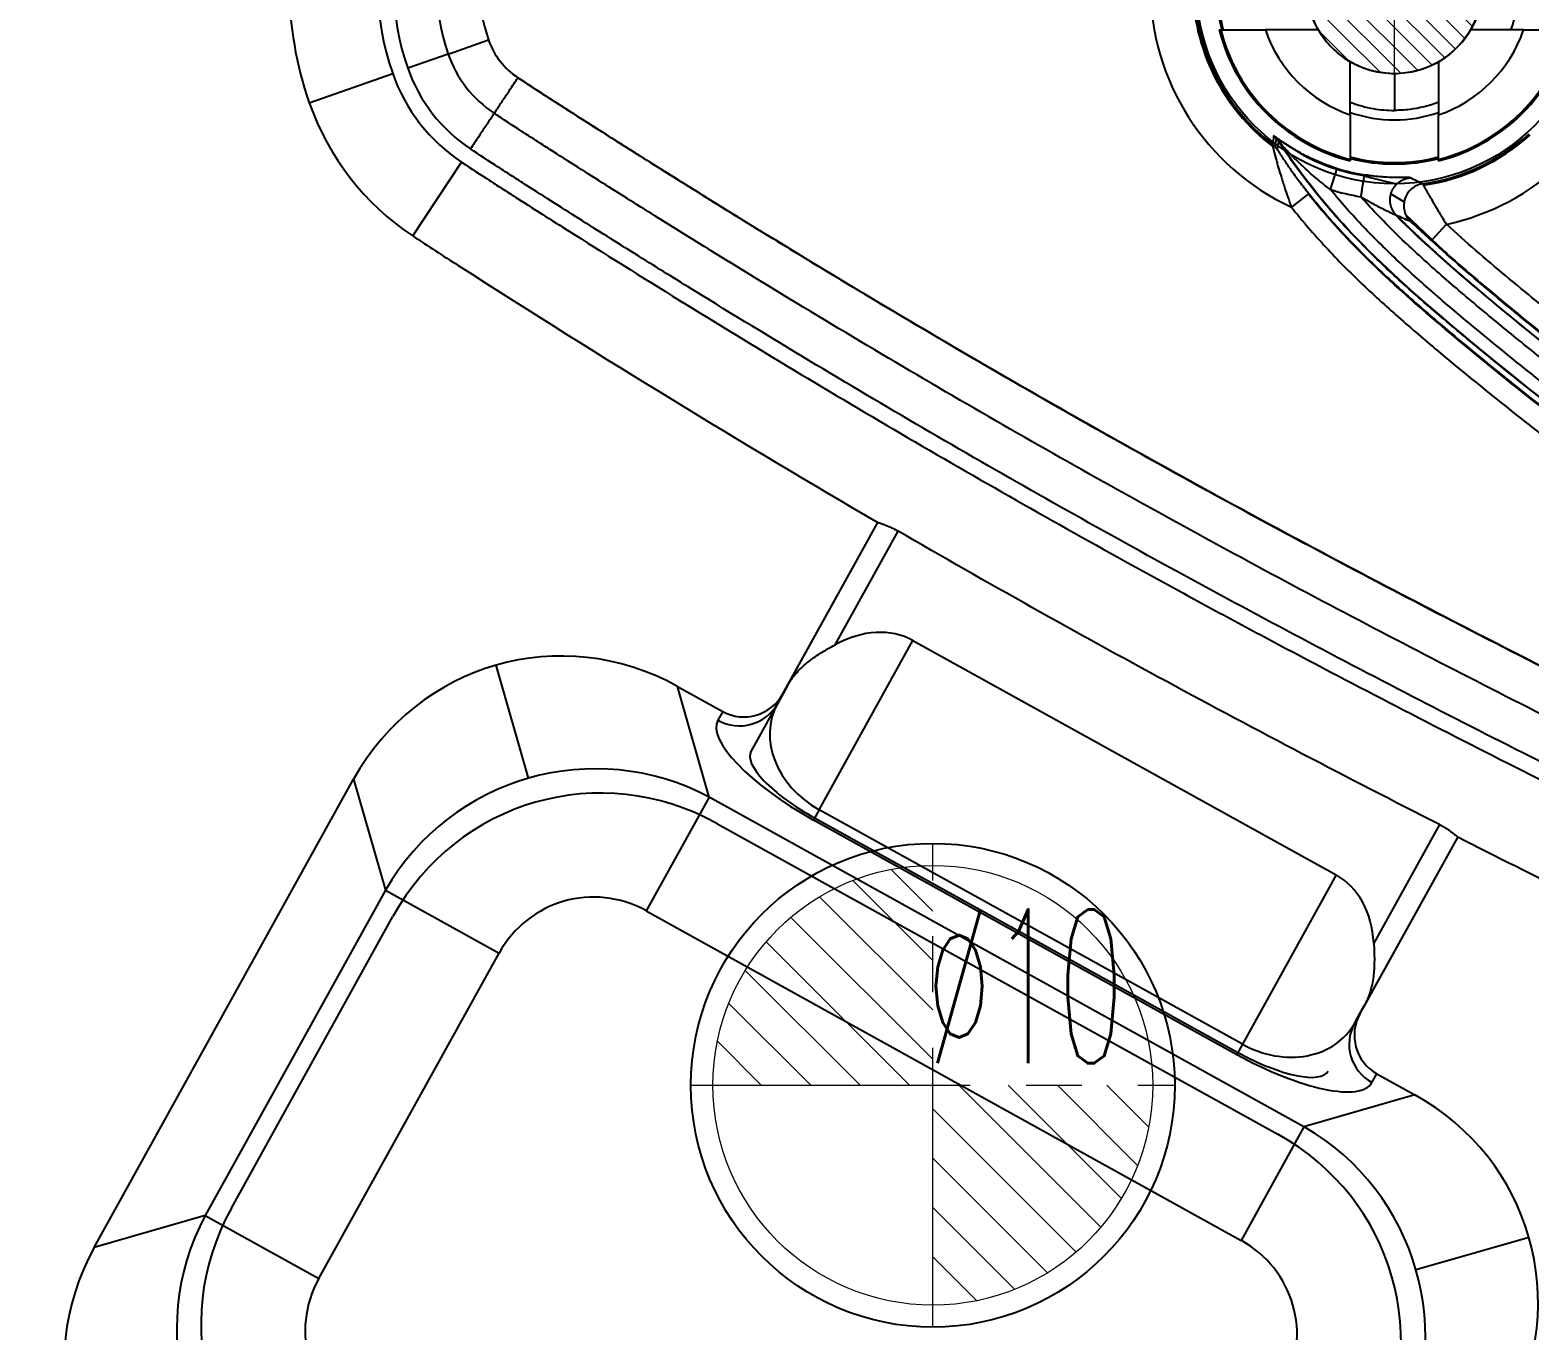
# Model space of a CAD drawing. Header units: millimetres. Extents: x 2519 to 3162, y 2051 to 2506.
# Drawn here: x 2675.39 to 2709.47, y 2248.99 to 2278.55 of the extents above; entities that cross this region are included whole.
import ezdxf
from ezdxf.enums import TextEntityAlignment as Align
from ezdxf.lldxf.tags import DXFTag

# ---------------------------------------------------------------- set-up
doc = ezdxf.new("R2010")
doc.units = ezdxf.units.MM
doc.linetypes.add('CENTER', pattern=[50.8, 31.75, -6.35, 6.35, -6.35])
doc.layers.add('20', color=7, linetype='Continuous', true_color=0xffffff)
doc.layers.add('epin', color=13, linetype='Continuous', lineweight=9)
doc.layers.add('insert', color=85, linetype='Continuous', lineweight=20)
doc.styles.add('TXT05', font='txt.shx', dxfattribs={"width": 0.5, "bigfont": 'gbcbig.shx'})
tags = doc.linetypes.add('DASHED', pattern=[25.72, 12.86, -12.86]).pattern_tags.tags
tags[6:7] = [DXFTag(74, 4), DXFTag(75, 0), DXFTag(340, '0'), DXFTag(46, 0.0), DXFTag(50, 0.0), DXFTag(44, 0.0), DXFTag(45, 0.0)]
tags[4:5] = [DXFTag(74, 4), DXFTag(75, 0), DXFTag(340, '0'), DXFTag(46, 0.0), DXFTag(50, 0.0), DXFTag(44, 0.0), DXFTag(45, 0.0)]

# ---------------------------------------------------------------- blocks, each defined once
blk = doc.blocks.new('epin_ejp_10')
at = {"layer": 'epin'}
h = blk.add_hatch(dxfattribs=at)
h.set_pattern_fill('_ANSI31', color=123, scale=0.25, angle=90)
h.set_pattern_definition([(135, (-3738.4753, 4034.3883), (-0.56126601, -0.56126601), [])])
h.paths.add_polyline_path([(0, 5, 0.414214), (-5, 0), (0, 0)])
h.paths.add_polyline_path([(5, 0), (0, 0), (0, -5, 0.414214)])
at = {"layer": 'epin', "color": 1, "linetype": 'CENTER', "ltscale": 0.2}
for p, q in [((0, -5.5), (0, 5.5)), ((-5.5, 0), (5.5, 0))]:
    blk.add_line(p, q, dxfattribs=at)
at = {"layer": 'epin'}
blk.add_circle((0, 0), 5, dxfattribs=at)
at = {"layer": 'epin', "color": 6, "style": 'TXT05', "width": 0.5}
blk.add_text('%%c10', height=3.5, dxfattribs=at).set_placement((2.096, 2.25), align=Align.MIDDLE)
blk = doc.blocks.new('insert_cir_4')
at = {"layer": 'insert'}
h = blk.add_hatch(dxfattribs=at)
h.set_pattern_fill('_ANSI31', color=123, scale=0.1, angle=90)
h.set_pattern_definition([(135, (-3764.76398, 4059.38832), (-0.224506403, -0.224506403), [])])
h.paths.add_polyline_path([(-2, 0, 1), (2, 0, 1)])
at = {"layer": 'insert', "color": 1, "linetype": 'CENTER', "ltscale": 0.08}
for p, q in [((0, -2.2), (0, 2.2)), ((-2.2, 0), (2.2, 0))]:
    blk.add_line(p, q, dxfattribs=at)
at = {"layer": 'insert'}
blk.add_circle((0, 0), 2, dxfattribs=at)

msp = doc.modelspace()

# ---------------------------------------------------------------- linework, layer by layer
at = {"color": 2}
msp.add_circle((2706.409, 2279.55), 2, dxfattribs=at)
at = {"layer": '20', "color": 7, "linetype": 'Continuous'}
for p, q in [((2704.68, 2278.545), (2703.474, 2278.545)), ((2709.344, 2278.545), (2708.138, 2278.545)), ((2684.894, 2277.997), (2685.812, 2278.319)), ((2684.894, 2277.997), (2683.976, 2277.675)), ((2705.404, 2276.615), (2705.404, 2277.821)), ((2707.414, 2277.821), (2707.414, 2276.615)), ((2681.737, 2276.889), (2683.634, 2277.555)), ((2703.698, 2275.888), (2703.726, 2276.087)), ((2703.726, 2276.087), (2704.359, 2275.69)), ((2684.088, 2273.864), (2685.201, 2275.537)), ((2704.953, 2274.917), (2705.104, 2275.396)), ((2706.458, 2275.038), (2705.716, 2275.218)), ((2704.46, 2274.829), (2704.067, 2274.516)), ((2706.329, 2274.816), (2706.63, 2274.641)), ((2707.537, 2273.516), (2706.662, 2274.353)), ((2707.253, 2273.755), (2707.592, 2274.126)), ((2692.505, 2263.453), (2694.662, 2267.347)), ((2692.602, 2263.628), (2694.662, 2267.347)), ((2693.693, 2264.566), (2695.125, 2267.15)), ((2693.33, 2260.815), (2695.462, 2264.663)), ((2695.462, 2264.663), (2705.084, 2259.333)), ((2686.723, 2261.531), (2685.985, 2264.102)), ((2690.108, 2263.62), (2691.138, 2263.05)), ((2690.832, 2261.099), (2690.108, 2263.62)), ((2692.505, 2263.453), (2691.779, 2262.143)), ((2692.599, 2263.622), (2692.38, 2263.227)), ((2692.38, 2263.227), (2692.505, 2263.453)), ((2691.138, 2263.05), (2691.028, 2262.85)), ((2676.849, 2250.864), (2682.745, 2261.507)), ((2682.745, 2261.507), (2683.469, 2258.986)), ((2690.832, 2261.099), (2689.4, 2258.514)), ((2704.352, 2253.608), (2690.832, 2261.099)), ((2693.33, 2260.815), (2693.201, 2260.582)), ((2702.952, 2255.484), (2693.33, 2260.815)), ((2691.002, 2260.505), (2703.758, 2253.438)), ((2693.201, 2260.582), (2702.823, 2255.251)), ((2693.227, 2260.629), (2702.849, 2255.298)), ((2707.433, 2260.477), (2705.94, 2257.782)), ((2707.849, 2260.197), (2705.626, 2256.184)), ((2707.849, 2260.197), (2705.723, 2256.359)), ((2705.084, 2259.333), (2702.952, 2255.484)), ((2683.469, 2258.986), (2679.371, 2251.588)), ((2683.469, 2258.986), (2686.053, 2257.554)), ((2679.965, 2251.759), (2683.639, 2258.391)), ((2689.4, 2258.514), (2702.921, 2251.024)), ((2681.955, 2250.156), (2686.053, 2257.554)), ((2705.626, 2256.184), (2705.72, 2256.353)), ((2705.5, 2255.957), (2705.626, 2256.183)), ((2705.626, 2256.184), (2705.501, 2255.958)), ((2702.952, 2255.484), (2702.823, 2255.251)), ((2705.898, 2254.612), (2706.009, 2254.811)), ((2706.009, 2254.811), (2706.874, 2254.332)), ((2706.874, 2254.332), (2704.352, 2253.608)), ((2704.352, 2253.608), (2702.921, 2251.024)), ((2679.371, 2251.588), (2676.849, 2250.864)), ((2679.371, 2251.588), (2681.955, 2250.156)), ((2709.469, 2251.092), (2706.898, 2250.354))]:
    msp.add_line(p, q, dxfattribs=at)
at = {"layer": '20', "color": 8, "linetype": 'DASHED', "ltscale": 0.004}
msp.add_line((2705.501, 2255.958), (2705.626, 2256.184), dxfattribs=at)
at = {"layer": '20', "color": 8, "linetype": 'DASHED', "ltscale": 0.2}
msp.add_circle((2706.409, 2279.55), 4.5, dxfattribs=at)
at = {"layer": '20', "color": 8, "linetype": 'DASHED', "ltscale": 0.3}
msp.add_circle((2695.914, 2254.55), 5.5, dxfattribs=at)
at = {"layer": '20', "color": 7, "linetype": 'Continuous'}
for centre, radius, start, end in [((2706.409, 2279.55), 5.552, 114.9485, 245.0515), ((2706.409, 2279.55), 4.582, 127.1375, 232.8622), ((2706.409, 2279.55), 4.548, 127.595, 232.405), ((2689.324, 2279.55), 8.04, 160.6747, 199.3253), ((2689.324, 2279.55), 8.04, 160.6747, 199.3253), ((2689.324, 2279.55), 6.03, 160.6747, 199.3253), ((2689.324, 2279.55), 5.667, 160.6747, 199.3253), ((2689.324, 2279.55), 4.694, 160.6747, 199.3253), ((2689.324, 2279.55), 3.721, 160.6747, 199.3253), ((2706.409, 2279.55), 4.054, 165.6461, 194.3539), ((2706.409, 2279.55), 4.02, 165.5225, 194.4775), ((2706.409, 2279.55), 4.107, 194.1661, 255.8339), ((2706.409, 2279.55), 4.073, 194.2864, 255.7136), ((2706.409, 2279.55), 3.102, 198.9033, 251.0967), ((2706.409, 2279.55), 2, 210.1655, 239.8345), ((2706.409, 2279.55), 2, 300.1655, 329.8345), ((2706.409, 2279.55), 3.102, 288.9033, 341.0967), ((2706.409, 2279.55), 4.073, 284.2864, 345.7136), ((2706.409, 2279.55), 4.107, 284.1661, 345.8339), ((2687.427, 2278.885), 1.711, 199.3253, 236.3911), ((2687.427, 2278.885), 2.684, 199.3253, 236.3785), ((2687.427, 2278.885), 4.02, 199.3253, 236.3802), ((2687.427, 2278.885), 3.657, 199.3253, 236.3785), ((2687.427, 2278.885), 6.03, 199.3253, 236.3802), ((2687.427, 2278.885), 6.03, 199.3253, 236.3802), ((2706.409, 2279.55), 3.049, 250.7577, 289.2423), ((2706.409, 2279.55), 4.548, 278.1325, 312.2985), ((2706.409, 2279.55), 4.582, 278.3223, 312.2894), ((2706.409, 2279.55), 4.371, 242.0328, 260.9148), ((2706.409, 2279.55), 4.354, 252.5597, 260.9148), ((2706.409, 2279.55), 4.02, 255.5225, 284.4775), ((2706.409, 2279.55), 4.054, 255.6461, 284.3539), ((2706.409, 2279.55), 5.552, 282.3105, 313.6722), ((2706.409, 2279.55), 4.856, 252.5597, 260.9147)]:
    msp.add_arc(centre, radius, start, end, dxfattribs=at)
for centre, major_axis, ratio, start_param, end_param in [((2703.349, 2275.744), (0.5, -0.053), 0.99914, 0.683248, 1.000407), ((2703.328, 2275.549), (0.5, -0.053), 0.999162, 0.694057, 1.021326), ((2707.123, 2274.551), (-0.189, -0.466), 0.997597, 3.669528, 5.895635), ((2687.549, 2258.654), (-1.564, 5.448), 0.970288, 5.512866, 7.053504), ((2694.114, 2262.23), (1.348, 2.433), 0.718988, 0, 0.848062), ((2691.63, 2263.938), (-0.492, -0.888), 0.984808, 0, 1.570796), ((2691.505, 2263.712), (0.875, -0.485), 0.984808, 4.712389, 6.283185), ((2694.129, 2262.258), (-1.749, 0.969), 0.824946, 0, 1.570796), ((2693.652, 2261.396), (-2.624, 1.454), 0.310301, 0, 1.570796), ((2688.237, 2256.257), (-5.287, -1.517), 0.997712, 3.94207, 5.482708), ((2693.527, 2261.171), (-1.749, 0.969), 0.310301, 6.278507, 7.853982), ((2688.443, 2255.538), (-1.564, 5.448), 0.970288, 5.512866, 7.053504), ((2703.736, 2256.899), (-1.348, -2.433), 0.718988, 2.293531, 3.141593), ((2688.237, 2256.257), (-0.711, 2.477), 0.970288, 5.512866, 7.053504), ((2703.751, 2256.927), (-1.749, 0.969), 0.824946, 1.570796, 3.141593), ((2706.376, 2255.473), (-0.875, 0.485), 0.984808, 0, 1.570796), ((2706.501, 2255.7), (0.492, 0.888), 0.984808, 1.570796, 3.141593), ((2703.274, 2256.066), (-2.624, 1.454), 0.310301, 1.570796, 3.141593), ((2703.15, 2255.841), (-1.749, 0.969), 0.310301, 1.570796, 3.146271), ((2704.02, 2249.528), (5.448, 1.564), 0.970288, 5.512866, 7.053504), ((2701.624, 2248.841), (-1.517, 5.287), 0.997712, 3.94207, 5.482708), ((2700.904, 2248.634), (5.448, 1.564), 0.970288, 5.512866, 7.053504), ((2684.213, 2248.993), (-1.517, 5.287), 0.997712, 0.800477, 2.341115), ((2684.932, 2249.199), (-5.448, -1.564), 0.970288, 5.512866, 7.053504), ((2681.816, 2248.305), (-5.448, -1.564), 0.970288, 5.512866, 7.053504), ((2701.624, 2248.841), (2.477, 0.711), 0.970288, 5.512866, 7.053504), ((2684.213, 2248.993), (-2.477, -0.711), 0.970288, 5.512866, 7.053504)]:
    msp.add_ellipse(centre, major_axis=major_axis, ratio=ratio, start_param=start_param, end_param=end_param, dxfattribs=at)
for points, knots in [([(2704.68, 2280.555), (2704.635, 2280.479), (2704.597, 2280.401), (2704.529, 2280.24), (2704.501, 2280.157), (2704.472, 2280.05), (2704.467, 2280.029), (2704.457, 2279.986), (2704.443, 2279.921), (2704.432, 2279.856), (2704.415, 2279.726), (2704.409, 2279.639), (2704.409, 2279.508), (2704.41, 2279.464), (2704.414, 2279.398), (2704.416, 2279.376), (2704.421, 2279.332), (2704.423, 2279.31), (2704.437, 2279.201), (2704.455, 2279.115), (2704.5, 2278.947), (2704.528, 2278.864), (2704.579, 2278.742), (2704.597, 2278.701), (2704.637, 2278.622), (2704.657, 2278.583), (2704.68, 2278.545)], [0, 0, 0, 0, 0.125, 0.125, 0.25, 0.25, 0.28125, 0.28125, 0.3125, 0.375, 0.375, 0.5, 0.5, 0.5625, 0.5625, 0.59375, 0.59375, 0.625, 0.625, 0.75, 0.75, 0.875, 0.875, 0.9375, 0.9375, 1, 1, 1, 1]), ([(2708.138, 2278.545), (2708.182, 2278.621), (2708.221, 2278.699), (2708.288, 2278.86), (2708.317, 2278.943), (2708.345, 2279.05), (2708.351, 2279.071), (2708.361, 2279.114), (2708.375, 2279.179), (2708.386, 2279.244), (2708.403, 2279.374), (2708.409, 2279.461), (2708.409, 2279.592), (2708.407, 2279.636), (2708.403, 2279.702), (2708.401, 2279.724), (2708.397, 2279.768), (2708.394, 2279.79), (2708.38, 2279.899), (2708.363, 2279.985), (2708.318, 2280.154), (2708.289, 2280.236), (2708.239, 2280.359), (2708.22, 2280.399), (2708.181, 2280.478), (2708.16, 2280.517), (2708.138, 2280.555)], [0, 0, 0, 0, 0.125, 0.125, 0.25, 0.25, 0.28125, 0.28125, 0.3125, 0.375, 0.375, 0.5, 0.5, 0.5625, 0.5625, 0.59375, 0.59375, 0.625, 0.625, 0.75, 0.75, 0.875, 0.875, 0.9375, 0.9375, 1, 1, 1, 1]), ([(2709.057, 2278.545), (2709.118, 2278.705), (2709.244, 2279.155), (2709.263, 2279.844), (2709.136, 2280.347), (2709.057, 2280.555)], [0, 0, 0, 0, 0.248448, 0.678993, 1, 1, 1, 1]), ([(2702.427, 2278.545), (2702.428, 2278.545), (2702.431, 2278.545), (2702.44, 2278.545), (2702.447, 2278.545), (2702.47, 2278.545), (2702.492, 2278.545), (2702.534, 2278.545), (2702.549, 2278.545), (2702.583, 2278.545), (2702.602, 2278.545), (2702.66, 2278.545), (2702.704, 2278.545), (2702.777, 2278.545), (2702.803, 2278.545), (2702.856, 2278.545), (2702.883, 2278.545), (2702.967, 2278.545), (2703.026, 2278.545), (2703.103, 2278.545), (2703.119, 2278.545), (2703.15, 2278.545), (2703.166, 2278.545), (2703.214, 2278.545), (2703.246, 2278.545), (2703.342, 2278.545), (2703.408, 2278.545), (2703.474, 2278.545)], [0, 0, 0, 0, 0.0625, 0.0625, 0.125, 0.125, 0.25, 0.25, 0.3125, 0.3125, 0.375, 0.375, 0.5, 0.5, 0.5625, 0.5625, 0.625, 0.625, 0.75, 0.75, 0.78125, 0.78125, 0.8125, 0.8125, 0.875, 0.875, 1, 1, 1, 1]), ([(2709.344, 2278.545), (2709.41, 2278.545), (2709.476, 2278.545), (2709.557, 2278.545), (2709.573, 2278.545), (2709.605, 2278.545), (2709.621, 2278.545), (2709.669, 2278.545), (2709.731, 2278.545), (2709.806, 2278.545), (2709.85, 2278.545), (2709.879, 2278.545), (2709.894, 2278.545), (2709.964, 2278.545), (2710.017, 2278.545), (2710.089, 2278.545), (2710.112, 2278.545), (2710.146, 2278.545), (2710.157, 2278.545), (2710.177, 2278.545), (2710.188, 2278.545), (2710.236, 2278.545), (2710.27, 2278.545), (2710.305, 2278.545), (2710.312, 2278.545), (2710.324, 2278.545), (2710.33, 2278.545), (2710.346, 2278.545), (2710.356, 2278.545), (2710.379, 2278.545), (2710.388, 2278.545), (2710.39, 2278.545)], [0, 0, 0, 0, 0.125, 0.125, 0.15625, 0.15625, 0.1875, 0.1875, 0.25, 0.3125, 0.34375, 0.34375, 0.375, 0.375, 0.5, 0.5, 0.5625, 0.5625, 0.59375, 0.59375, 0.625, 0.625, 0.75, 0.75, 0.78125, 0.78125, 0.8125, 0.8125, 0.875, 0.875, 1, 1, 1, 1]), ([(2706.409, 2277.55), (2706.32, 2277.55), (2706.233, 2277.556), (2706.06, 2277.579), (2705.974, 2277.596), (2705.847, 2277.63), (2705.805, 2277.643), (2705.721, 2277.671), (2705.68, 2277.687), (2705.558, 2277.738), (2705.48, 2277.777), (2705.404, 2277.821)], [0, 0, 0, 0, 0.25, 0.25, 0.5, 0.5, 0.625, 0.625, 0.75, 0.75, 1, 1, 1, 1]), ([(2707.414, 2277.821), (2707.338, 2277.777), (2707.26, 2277.738), (2707.138, 2277.687), (2707.077, 2277.664), (2707.014, 2277.644), (2706.972, 2277.631), (2706.951, 2277.625), (2706.844, 2277.596), (2706.758, 2277.579), (2706.585, 2277.556), (2706.497, 2277.55), (2706.409, 2277.55)], [0, 0, 0, 0, 0.25, 0.25, 0.375, 0.4375, 0.4375, 0.5, 0.5, 0.75, 0.75, 1, 1, 1, 1]), ([(2685.941, 2276.65), (2685.948, 2276.661), (2685.958, 2276.676), (2685.983, 2276.714), (2685.998, 2276.736), (2686.032, 2276.786), (2686.051, 2276.815), (2686.092, 2276.877), (2686.115, 2276.911), (2686.163, 2276.984), (2686.189, 2277.022), (2686.243, 2277.103), (2686.271, 2277.146), (2686.329, 2277.232), (2686.358, 2277.277), (2686.419, 2277.368), (2686.449, 2277.414), (2686.48, 2277.46)], [0, 0, 0, 0, 0.125, 0.125, 0.25, 0.25, 0.375, 0.375, 0.5, 0.5, 0.625, 0.625, 0.75, 0.75, 0.875, 0.875, 1, 1, 1, 1]), ([(2686.48, 2277.46), (2686.77, 2277.267), (2687.456, 2276.824), (2688.574, 2276.111), (2689.855, 2275.303), (2691.227, 2274.448), (2692.689, 2273.549), (2694.255, 2272.602), (2695.95, 2271.594), (2697.801, 2270.515), (2699.836, 2269.356), (2702.082, 2268.107), (2704.555, 2266.768), (2707.29, 2265.329), (2710.329, 2263.775), (2713.69, 2262.105), (2717.331, 2260.343), (2721.181, 2258.527), (2725.062, 2256.745), (2727.661, 2255.584), (2728.918, 2255.03)], [0, 0, 0, 0, 0.021909, 0.051095, 0.082764, 0.116466, 0.152012, 0.189902, 0.230742, 0.275135, 0.323686, 0.377, 0.435563, 0.499293, 0.569953, 0.648612, 0.733503, 0.822414, 0.914219, 1, 1, 1, 1]), ([(2728.918, 2255.03), (2727.086, 2255.838), (2725.26, 2256.659), (2722.529, 2257.91), (2721.621, 2258.33), (2719.807, 2259.177), (2718.901, 2259.603), (2717.093, 2260.463), (2716.191, 2260.896), (2714.39, 2261.769), (2713.491, 2262.209), (2711.696, 2263.097), (2710.8, 2263.544), (2709.014, 2264.448), (2708.122, 2264.904), (2706.344, 2265.827), (2705.458, 2266.293), (2703.692, 2267.235), (2702.811, 2267.712), (2701.057, 2268.676), (2700.183, 2269.164), (2698.441, 2270.15), (2697.573, 2270.649), (2695.843, 2271.658), (2694.982, 2272.168), (2693.265, 2273.2), (2692.41, 2273.72), (2691.131, 2274.509), (2690.705, 2274.773), (2689.856, 2275.303), (2689.432, 2275.57), (2688.585, 2276.105), (2688.163, 2276.374), (2687.635, 2276.711), (2687.53, 2276.778), (2687.319, 2276.913), (2687.214, 2276.981), (2686.898, 2277.184), (2686.688, 2277.321), (2686.48, 2277.46)], [0, 0, 0, 0, 0.125, 0.125, 0.1875, 0.1875, 0.25, 0.25, 0.3125, 0.3125, 0.375, 0.375, 0.4375, 0.4375, 0.5, 0.5, 0.5625, 0.5625, 0.625, 0.625, 0.6875, 0.6875, 0.75, 0.75, 0.8125, 0.8125, 0.875, 0.875, 0.90625, 0.90625, 0.9375, 0.9375, 0.96875, 0.96875, 0.976562, 0.976562, 0.984375, 0.984375, 1, 1, 1, 1]), ([(2705.404, 2276.902), (2705.576, 2276.836), (2705.912, 2276.745), (2706.25, 2276.716), (2706.409, 2276.716)], [0, 0, 0, 0, 0.52337, 1, 1, 1, 1]), ([(2707.414, 2276.901), (2707.198, 2276.819), (2706.864, 2276.737), (2706.525, 2276.717), (2706.409, 2276.718)], [0, 0, 0, 0, 0.659142, 1, 1, 1, 1]), ([(2685.941, 2276.65), (2685.933, 2276.638), (2685.923, 2276.623), (2685.898, 2276.586), (2685.884, 2276.564), (2685.85, 2276.513), (2685.831, 2276.485), (2685.789, 2276.422), (2685.767, 2276.388), (2685.719, 2276.316), (2685.693, 2276.277), (2685.639, 2276.196), (2685.611, 2276.154), (2685.553, 2276.067), (2685.523, 2276.022), (2685.463, 2275.931), (2685.432, 2275.885), (2685.402, 2275.839)], [0, 0, 0, 0, 0.125, 0.125, 0.25, 0.25, 0.375, 0.375, 0.5, 0.5, 0.625, 0.625, 0.75, 0.75, 0.875, 0.875, 1, 1, 1, 1]), ([(2728.526, 2254.139), (2726.687, 2254.95), (2724.854, 2255.774), (2722.115, 2257.029), (2721.203, 2257.451), (2719.383, 2258.301), (2718.474, 2258.729), (2716.66, 2259.592), (2715.754, 2260.026), (2713.947, 2260.902), (2713.045, 2261.344), (2711.244, 2262.235), (2710.345, 2262.684), (2708.552, 2263.591), (2707.658, 2264.049), (2705.874, 2264.975), (2704.984, 2265.442), (2703.212, 2266.388), (2702.328, 2266.867), (2700.568, 2267.834), (2699.691, 2268.324), (2697.943, 2269.314), (2697.072, 2269.815), (2695.337, 2270.827), (2694.472, 2271.339), (2692.749, 2272.374), (2691.891, 2272.897), (2690.608, 2273.688), (2690.181, 2273.953), (2689.328, 2274.486), (2688.903, 2274.753), (2688.053, 2275.29), (2687.629, 2275.56), (2687.1, 2275.898), (2686.994, 2275.966), (2686.783, 2276.101), (2686.677, 2276.169), (2686.36, 2276.373), (2686.15, 2276.51), (2685.941, 2276.65)], [0, 0, 0, 0, 0.125, 0.125, 0.1875, 0.1875, 0.25, 0.25, 0.3125, 0.3125, 0.375, 0.375, 0.4375, 0.4375, 0.5, 0.5, 0.5625, 0.5625, 0.625, 0.625, 0.6875, 0.6875, 0.75, 0.75, 0.8125, 0.8125, 0.875, 0.875, 0.90625, 0.90625, 0.9375, 0.9375, 0.96875, 0.96875, 0.976562, 0.976562, 0.984375, 0.984375, 1, 1, 1, 1]), ([(2705.404, 2276.615), (2705.404, 2276.549), (2705.404, 2276.483), (2705.404, 2276.402), (2705.404, 2276.386), (2705.404, 2276.354), (2705.404, 2276.338), (2705.404, 2276.29), (2705.404, 2276.228), (2705.404, 2276.152), (2705.404, 2276.109), (2705.404, 2276.08), (2705.404, 2276.065), (2705.404, 2275.995), (2705.404, 2275.942), (2705.404, 2275.87), (2705.404, 2275.846), (2705.404, 2275.813), (2705.404, 2275.802), (2705.404, 2275.781), (2705.404, 2275.771), (2705.404, 2275.722), (2705.404, 2275.689), (2705.404, 2275.654), (2705.404, 2275.647), (2705.404, 2275.635), (2705.404, 2275.629), (2705.404, 2275.612), (2705.404, 2275.603), (2705.404, 2275.58), (2705.404, 2275.571), (2705.404, 2275.568)], [0, 0, 0, 0, 0.125, 0.125, 0.15625, 0.15625, 0.1875, 0.1875, 0.25, 0.3125, 0.34375, 0.34375, 0.375, 0.375, 0.5, 0.5, 0.5625, 0.5625, 0.59375, 0.59375, 0.625, 0.625, 0.75, 0.75, 0.78125, 0.78125, 0.8125, 0.8125, 0.875, 0.875, 1, 1, 1, 1]), ([(2707.414, 2275.568), (2707.414, 2275.57), (2707.414, 2275.573), (2707.414, 2275.582), (2707.414, 2275.588), (2707.414, 2275.611), (2707.414, 2275.633), (2707.414, 2275.675), (2707.414, 2275.691), (2707.414, 2275.725), (2707.414, 2275.743), (2707.414, 2275.802), (2707.414, 2275.846), (2707.414, 2275.919), (2707.414, 2275.945), (2707.414, 2275.997), (2707.414, 2276.025), (2707.414, 2276.108), (2707.414, 2276.167), (2707.414, 2276.245), (2707.414, 2276.26), (2707.414, 2276.292), (2707.414, 2276.307), (2707.414, 2276.355), (2707.414, 2276.387), (2707.414, 2276.484), (2707.414, 2276.549), (2707.414, 2276.615)], [0, 0, 0, 0, 0.0625, 0.0625, 0.125, 0.125, 0.25, 0.25, 0.3125, 0.3125, 0.375, 0.375, 0.5, 0.5, 0.5625, 0.5625, 0.625, 0.625, 0.75, 0.75, 0.78125, 0.78125, 0.8125, 0.8125, 0.875, 0.875, 1, 1, 1, 1]), ([(2705.104, 2275.396), (2705.027, 2275.42), (2704.951, 2275.446), (2704.803, 2275.501), (2704.73, 2275.531), (2704.587, 2275.592), (2704.517, 2275.625), (2704.414, 2275.675), (2704.38, 2275.692), (2704.312, 2275.728), (2704.279, 2275.746), (2704.18, 2275.8), (2704.117, 2275.838), (2704.025, 2275.894), (2703.995, 2275.913), (2703.937, 2275.951), (2703.908, 2275.969), (2703.854, 2276.006), (2703.828, 2276.024), (2703.791, 2276.049), (2703.779, 2276.058), (2703.756, 2276.074), (2703.745, 2276.082), (2703.725, 2276.096), (2703.715, 2276.103), (2703.698, 2276.115), (2703.69, 2276.12), (2703.678, 2276.129), (2703.672, 2276.132), (2703.667, 2276.135), (2703.666, 2276.135), (2703.664, 2276.136), (2703.664, 2276.136), (2703.663, 2276.135)], [0, 0, 0, 0, 0.125, 0.125, 0.25, 0.25, 0.375, 0.375, 0.4375, 0.4375, 0.5, 0.5, 0.625, 0.625, 0.6875, 0.6875, 0.75, 0.75, 0.8125, 0.8125, 0.84375, 0.84375, 0.875, 0.875, 0.90625, 0.90625, 0.9375, 0.9375, 0.96875, 0.96875, 0.984375, 0.984375, 1, 1, 1, 1]), ([(2704.953, 2274.917), (2704.842, 2275), (2704.733, 2275.087), (2704.574, 2275.221), (2704.522, 2275.266), (2704.418, 2275.358), (2704.367, 2275.405), (2704.266, 2275.5), (2704.216, 2275.548), (2704.142, 2275.622), (2704.118, 2275.646), (2704.069, 2275.696), (2704.045, 2275.721), (2703.998, 2275.77), (2703.974, 2275.795), (2703.928, 2275.845), (2703.905, 2275.87), (2703.871, 2275.907), (2703.86, 2275.919), (2703.838, 2275.944), (2703.827, 2275.956), (2703.811, 2275.974), (2703.806, 2275.979), (2703.796, 2275.99), (2703.791, 2275.996), (2703.785, 2276.003), (2703.782, 2276.005), (2703.778, 2276.01), (2703.777, 2276.012), (2703.773, 2276.015), (2703.772, 2276.016), (2703.77, 2276.018), (2703.77, 2276.018), (2703.77, 2276.018)], [0, 0, 0, 0, 0.25, 0.25, 0.375, 0.375, 0.5, 0.5, 0.625, 0.625, 0.6875, 0.6875, 0.75, 0.75, 0.8125, 0.8125, 0.875, 0.875, 0.90625, 0.90625, 0.9375, 0.9375, 0.953125, 0.953125, 0.96875, 0.96875, 0.976562, 0.976562, 0.984375, 0.984375, 0.992187, 0.992187, 1, 1, 1, 1]), ([(2736.615, 2255.583), (2735.108, 2256.204), (2733.608, 2256.84), (2731.368, 2257.819), (2730.623, 2258.149), (2729.508, 2258.65), (2729.137, 2258.818), (2728.395, 2259.156), (2728.025, 2259.326), (2726.917, 2259.842), (2726.181, 2260.19), (2724.716, 2260.902), (2723.988, 2261.265), (2722.539, 2262.007), (2721.819, 2262.386), (2720.387, 2263.162), (2719.321, 2263.757), (2718.266, 2264.374), (2717.566, 2264.791), (2717.217, 2265.002), (2716.175, 2265.643), (2715.488, 2266.08), (2714.128, 2266.974), (2713.456, 2267.431), (2712.127, 2268.367), (2711.47, 2268.846), (2710.173, 2269.826), (2709.532, 2270.328), (2708.583, 2271.096), (2708.268, 2271.354), (2707.799, 2271.745), (2707.643, 2271.876), (2707.332, 2272.14), (2707.177, 2272.273), (2706.717, 2272.675), (2706.415, 2272.948), (2705.974, 2273.369), (2705.829, 2273.511), (2705.545, 2273.8), (2705.405, 2273.946), (2704.995, 2274.394), (2704.732, 2274.703), (2704.232, 2275.343), (2703.994, 2275.674), (2703.77, 2276.018)], [0, 0, 0, 0, 0.125, 0.125, 0.1875, 0.1875, 0.21875, 0.21875, 0.25, 0.25, 0.3125, 0.3125, 0.375, 0.375, 0.4375, 0.4375, 0.5, 0.53125, 0.53125, 0.5625, 0.5625, 0.625, 0.625, 0.6875, 0.6875, 0.75, 0.75, 0.8125, 0.8125, 0.84375, 0.84375, 0.859375, 0.859375, 0.875, 0.875, 0.90625, 0.90625, 0.921875, 0.921875, 0.9375, 0.9375, 0.96875, 0.96875, 1, 1, 1, 1]), ([(2728.133, 2253.249), (2726.288, 2254.062), (2724.449, 2254.889), (2721.7, 2256.149), (2720.785, 2256.572), (2718.958, 2257.425), (2718.045, 2257.855), (2716.225, 2258.721), (2715.316, 2259.157), (2713.501, 2260.037), (2712.596, 2260.48), (2709.885, 2261.821), (2708.085, 2262.73), (2705.401, 2264.124), (2704.508, 2264.593), (2702.73, 2265.543), (2701.843, 2266.023), (2700.077, 2266.994), (2699.196, 2267.486), (2697.442, 2268.479), (2696.568, 2268.982), (2694.826, 2269.999), (2693.959, 2270.513), (2692.231, 2271.551), (2691.37, 2272.075), (2690.083, 2272.869), (2689.655, 2273.135), (2688.8, 2273.668), (2688.373, 2273.937), (2687.521, 2274.475), (2687.096, 2274.746), (2686.565, 2275.085), (2686.459, 2275.153), (2686.247, 2275.289), (2686.141, 2275.357), (2685.823, 2275.562), (2685.612, 2275.7), (2685.402, 2275.839)], [0, 0, 0, 0, 0.125, 0.125, 0.1875, 0.1875, 0.25, 0.25, 0.3125, 0.3125, 0.375, 0.375, 0.5, 0.5, 0.5625, 0.5625, 0.625, 0.625, 0.6875, 0.6875, 0.75, 0.75, 0.8125, 0.8125, 0.875, 0.875, 0.90625, 0.90625, 0.9375, 0.9375, 0.96875, 0.96875, 0.976562, 0.976562, 0.984375, 0.984375, 1, 1, 1, 1]), ([(2703.634, 2275.947), (2703.634, 2275.946), (2703.634, 2275.944), (2703.635, 2275.939), (2703.635, 2275.935), (2703.637, 2275.926), (2703.638, 2275.921), (2703.64, 2275.908), (2703.644, 2275.894), (2703.647, 2275.877), (2703.652, 2275.858), (2703.654, 2275.848), (2703.662, 2275.816), (2703.668, 2275.792), (2703.678, 2275.754), (2703.681, 2275.741), (2703.688, 2275.714), (2703.692, 2275.7), (2703.703, 2275.657), (2703.711, 2275.628), (2703.728, 2275.566), (2703.737, 2275.534), (2703.751, 2275.485), (2703.756, 2275.468), (2703.766, 2275.435), (2703.771, 2275.418), (2703.795, 2275.333), (2703.817, 2275.262), (2703.85, 2275.155), (2703.867, 2275.1), (2703.885, 2275.045), (2703.897, 2275.007), (2703.903, 2274.989), (2703.934, 2274.895), (2703.959, 2274.82), (2704.012, 2274.668), (2704.039, 2274.592), (2704.067, 2274.516)], [0, 0, 0, 0, 0.03125, 0.03125, 0.0625, 0.0625, 0.09375, 0.09375, 0.125, 0.15625, 0.15625, 0.1875, 0.1875, 0.25, 0.25, 0.28125, 0.28125, 0.3125, 0.3125, 0.375, 0.375, 0.4375, 0.4375, 0.46875, 0.46875, 0.5, 0.5, 0.625, 0.625, 0.6875, 0.71875, 0.71875, 0.75, 0.75, 0.875, 0.875, 1, 1, 1, 1]), ([(2703.746, 2275.827), (2703.746, 2275.827), (2703.747, 2275.824), (2703.75, 2275.819), (2703.751, 2275.817), (2703.754, 2275.812), (2703.756, 2275.809), (2703.761, 2275.8), (2703.765, 2275.793), (2703.775, 2275.778), (2703.78, 2275.77), (2703.791, 2275.752), (2703.797, 2275.743), (2703.809, 2275.724), (2703.816, 2275.715), (2703.835, 2275.685), (2703.849, 2275.664), (2703.877, 2275.622), (2703.892, 2275.6), (2703.921, 2275.556), (2703.936, 2275.534), (2703.967, 2275.489), (2703.983, 2275.467), (2704.015, 2275.421), (2704.031, 2275.399), (2704.079, 2275.331), (2704.112, 2275.285), (2704.179, 2275.194), (2704.213, 2275.149), (2704.282, 2275.058), (2704.316, 2275.012), (2704.387, 2274.921), (2704.423, 2274.875), (2704.46, 2274.829)], [0, 0, 0, 0, 0.03125, 0.03125, 0.046875, 0.046875, 0.0625, 0.0625, 0.09375, 0.09375, 0.125, 0.125, 0.15625, 0.15625, 0.1875, 0.1875, 0.25, 0.25, 0.3125, 0.3125, 0.375, 0.375, 0.4375, 0.4375, 0.5, 0.5, 0.625, 0.625, 0.75, 0.75, 0.875, 0.875, 1, 1, 1, 1]), ([(2736.592, 2255.601), (2736.122, 2255.794), (2733.925, 2256.708), (2730.138, 2258.352), (2725.381, 2260.55), (2721.046, 2262.771), (2717.134, 2265.019), (2713.643, 2267.275), (2710.57, 2269.498), (2707.891, 2271.651), (2705.607, 2273.639), (2704.365, 2275.138), (2703.842, 2275.921), (2703.8, 2275.986)], [0, 0, 0, 0, 0.03894, 0.18203, 0.315753, 0.440128, 0.55548, 0.662063, 0.759273, 0.847135, 0.925384, 0.993809, 1, 1, 1, 1]), ([(2685.201, 2275.537), (2685.411, 2275.398), (2685.623, 2275.26), (2685.941, 2275.054), (2686.047, 2274.986), (2686.26, 2274.85), (2686.366, 2274.782), (2686.898, 2274.442), (2687.323, 2274.171), (2688.604, 2273.362), (2689.46, 2272.827), (2691.178, 2271.767), (2692.04, 2271.242), (2693.771, 2270.203), (2694.639, 2269.688), (2696.382, 2268.671), (2697.257, 2268.168), (2699.013, 2267.172), (2699.895, 2266.68), (2701.222, 2265.951), (2701.665, 2265.709), (2702.552, 2265.228), (2702.997, 2264.989), (2704.333, 2264.276), (2705.226, 2263.806), (2707.914, 2262.411), (2709.715, 2261.501), (2712.43, 2260.158), (2713.336, 2259.714), (2715.153, 2258.833), (2716.063, 2258.396), (2718.798, 2257.095), (2720.627, 2256.242), (2724.298, 2254.56), (2726.139, 2253.731), (2727.987, 2252.917)], [0, 0, 0, 0, 0.015625, 0.015625, 0.023437, 0.023437, 0.03125, 0.03125, 0.0625, 0.0625, 0.125, 0.125, 0.1875, 0.1875, 0.25, 0.25, 0.3125, 0.3125, 0.375, 0.375, 0.40625, 0.40625, 0.4375, 0.4375, 0.5, 0.5, 0.625, 0.625, 0.6875, 0.6875, 0.75, 0.75, 0.875, 0.875, 1, 1, 1, 1]), ([(2705.721, 2275.251), (2705.721, 2275.25), (2705.72, 2275.245), (2705.718, 2275.231), (2705.716, 2275.221), (2705.712, 2275.195), (2705.71, 2275.179), (2705.704, 2275.143), (2705.701, 2275.122), (2705.693, 2275.077), (2705.689, 2275.052), (2705.681, 2274.998), (2705.676, 2274.97), (2705.667, 2274.911), (2705.662, 2274.881), (2705.652, 2274.818), (2705.647, 2274.787), (2705.642, 2274.755)], [0, 0, 0, 0, 0.125, 0.125, 0.25, 0.25, 0.375, 0.375, 0.5, 0.5, 0.625, 0.625, 0.75, 0.75, 0.875, 0.875, 1, 1, 1, 1]), ([(2706.771, 2275.184), (2706.769, 2275.185), (2706.765, 2275.185), (2706.756, 2275.186), (2706.753, 2275.187), (2706.746, 2275.187), (2706.741, 2275.187), (2706.717, 2275.188), (2706.692, 2275.188), (2706.651, 2275.188), (2706.643, 2275.188), (2706.625, 2275.188), (2706.616, 2275.188), (2706.588, 2275.188), (2706.557, 2275.188), (2706.524, 2275.188), (2706.502, 2275.188), (2706.49, 2275.188), (2706.455, 2275.189), (2706.43, 2275.189), (2706.354, 2275.191), (2706.301, 2275.193), (2706.232, 2275.196), (2706.218, 2275.197), (2706.189, 2275.199), (2706.175, 2275.2), (2706.132, 2275.203), (2706.104, 2275.205), (2706.017, 2275.212), (2705.958, 2275.218), (2705.87, 2275.229), (2705.84, 2275.233), (2705.781, 2275.241), (2705.751, 2275.246), (2705.721, 2275.251)], [0, 0, 0, 0, 0.0625, 0.0625, 0.09375, 0.09375, 0.125, 0.125, 0.25, 0.25, 0.28125, 0.28125, 0.3125, 0.3125, 0.375, 0.40625, 0.40625, 0.4375, 0.4375, 0.5, 0.5, 0.625, 0.625, 0.65625, 0.65625, 0.6875, 0.6875, 0.75, 0.75, 0.875, 0.875, 0.9375, 0.9375, 1, 1, 1, 1]), ([(2706.456, 2274.329), (2706.456, 2274.33), (2706.455, 2274.33), (2706.455, 2274.33), (2706.454, 2274.331), (2706.453, 2274.332), (2706.453, 2274.333), (2706.452, 2274.334), (2706.45, 2274.335), (2706.449, 2274.336), (2706.448, 2274.338), (2706.446, 2274.339), (2706.445, 2274.341), (2706.443, 2274.343), (2706.441, 2274.345), (2706.439, 2274.347), (2706.437, 2274.349), (2706.435, 2274.352), (2706.433, 2274.354), (2706.43, 2274.357), (2706.428, 2274.36), (2706.425, 2274.363), (2706.422, 2274.367), (2706.42, 2274.37), (2706.417, 2274.374), (2706.414, 2274.378), (2706.411, 2274.382), (2706.408, 2274.386), (2706.405, 2274.39), (2706.401, 2274.395), (2706.398, 2274.399), (2706.395, 2274.404), (2706.391, 2274.409), (2706.388, 2274.415), (2706.385, 2274.42), (2706.381, 2274.426), (2706.378, 2274.432), (2706.374, 2274.438), (2706.371, 2274.444), (2706.367, 2274.451), (2706.364, 2274.458), (2706.36, 2274.465), (2706.357, 2274.472), (2706.354, 2274.48), (2706.35, 2274.487), (2706.347, 2274.495), (2706.344, 2274.503), (2706.341, 2274.512), (2706.338, 2274.52), (2706.335, 2274.529), (2706.332, 2274.538), (2706.329, 2274.548), (2706.327, 2274.557), (2706.324, 2274.567), (2706.322, 2274.577), (2706.32, 2274.587), (2706.318, 2274.598), (2706.316, 2274.608), (2706.315, 2274.619), (2706.314, 2274.63), (2706.312, 2274.642), (2706.312, 2274.653), (2706.311, 2274.665), (2706.311, 2274.677), (2706.311, 2274.689), (2706.311, 2274.701), (2706.312, 2274.714), (2706.313, 2274.727), (2706.314, 2274.739), (2706.316, 2274.752), (2706.318, 2274.765), (2706.32, 2274.779), (2706.323, 2274.792), (2706.326, 2274.806), (2706.33, 2274.819), (2706.334, 2274.833), (2706.338, 2274.846), (2706.343, 2274.86), (2706.349, 2274.874), (2706.355, 2274.888), (2706.361, 2274.901), (2706.368, 2274.915), (2706.375, 2274.929), (2706.383, 2274.942), (2706.392, 2274.956), (2706.4, 2274.969), (2706.41, 2274.982), (2706.42, 2274.995), (2706.431, 2275.008), (2706.442, 2275.021), (2706.453, 2275.033), (2706.466, 2275.046), (2706.478, 2275.057), (2706.492, 2275.069), (2706.505, 2275.08), (2706.52, 2275.091), (2706.535, 2275.101), (2706.55, 2275.111), (2706.566, 2275.12), (2706.582, 2275.129), (2706.599, 2275.138), (2706.617, 2275.146), (2706.635, 2275.153), (2706.653, 2275.159), (2706.672, 2275.165), (2706.691, 2275.17), (2706.71, 2275.175), (2706.73, 2275.179), (2706.75, 2275.182), (2706.764, 2275.183), (2706.771, 2275.184)], [0, 0, 0, 0, 0.000441, 0.001046, 0.001816, 0.002752, 0.003852, 0.005116, 0.006546, 0.00814, 0.0099, 0.011824, 0.013913, 0.016167, 0.018585, 0.021169, 0.023917, 0.02683, 0.029908, 0.033151, 0.036559, 0.040131, 0.043868, 0.047771, 0.051838, 0.056069, 0.060466, 0.065027, 0.069754, 0.074645, 0.079701, 0.084922, 0.090307, 0.095858, 0.101573, 0.107453, 0.113498, 0.119708, 0.126083, 0.132622, 0.139326, 0.146195, 0.153229, 0.160428, 0.167792, 0.17532, 0.183014, 0.190872, 0.198895, 0.207083, 0.215435, 0.223953, 0.232635, 0.241482, 0.250494, 0.259671, 0.269013, 0.278519, 0.28819, 0.298026, 0.308027, 0.318193, 0.328524, 0.339019, 0.34968, 0.360505, 0.371495, 0.38265, 0.393969, 0.405454, 0.417103, 0.428917, 0.440896, 0.45304, 0.465349, 0.477822, 0.490461, 0.503264, 0.516232, 0.529365, 0.542662, 0.556125, 0.569752, 0.583545, 0.597502, 0.611623, 0.62591, 0.640362, 0.654978, 0.669759, 0.684705, 0.699816, 0.715092, 0.730533, 0.746138, 0.761908, 0.777843, 0.793943, 0.810208, 0.826638, 0.843232, 0.859991, 0.876916, 0.894005, 0.911258, 0.928677, 0.94626, 0.964009, 0.981922, 1, 1, 1, 1]), ([(2707.592, 2274.126), (2707.557, 2274.183), (2707.523, 2274.239), (2707.472, 2274.323), (2707.455, 2274.351), (2707.422, 2274.406), (2707.406, 2274.434), (2707.374, 2274.488), (2707.358, 2274.514), (2707.328, 2274.566), (2707.314, 2274.591), (2707.271, 2274.665), (2707.245, 2274.711), (2707.214, 2274.765), (2707.208, 2274.776), (2707.196, 2274.797), (2707.19, 2274.807), (2707.174, 2274.836), (2707.153, 2274.873), (2707.13, 2274.915), (2707.117, 2274.937), (2707.11, 2274.951), (2707.106, 2274.957), (2707.088, 2274.989), (2707.076, 2275.009), (2707.064, 2275.031), (2707.06, 2275.036), (2707.055, 2275.045), (2707.053, 2275.047), (2707.052, 2275.048)], [0, 0, 0, 0, 0.125, 0.125, 0.1875, 0.1875, 0.25, 0.25, 0.3125, 0.3125, 0.375, 0.375, 0.5, 0.5, 0.53125, 0.53125, 0.5625, 0.5625, 0.625, 0.6875, 0.71875, 0.71875, 0.75, 0.75, 0.875, 0.875, 0.9375, 0.9375, 1, 1, 1, 1]), ([(2736.543, 2255.45), (2736.069, 2255.645), (2733.867, 2256.561), (2730.074, 2258.208), (2725.312, 2260.408), (2720.971, 2262.632), (2717.052, 2264.884), (2713.554, 2267.145), (2710.474, 2269.373), (2707.792, 2271.528), (2705.775, 2273.283), (2704.768, 2274.422), (2704.45, 2274.821)], [0, 0, 0, 0, 0.040661, 0.18885, 0.327338, 0.456145, 0.575608, 0.68599, 0.786663, 0.877657, 0.958694, 1, 1, 1, 1]), ([(2704.46, 2274.829), (2704.709, 2274.516), (2704.969, 2274.216), (2705.373, 2273.781), (2705.51, 2273.639), (2705.787, 2273.359), (2705.928, 2273.222), (2706.356, 2272.816), (2706.647, 2272.553), (2707.091, 2272.166), (2707.239, 2272.039), (2707.538, 2271.785), (2707.688, 2271.659), (2708.441, 2271.03), (2709.05, 2270.536), (2709.976, 2269.81), (2710.286, 2269.57), (2710.911, 2269.095), (2711.226, 2268.86), (2712.176, 2268.163), (2712.978, 2267.594), (2713.792, 2267.04), (2714.119, 2266.819), (2714.282, 2266.71), (2714.775, 2266.383), (2715.104, 2266.168), (2716.098, 2265.529), (2716.766, 2265.114), (2718.113, 2264.302), (2718.792, 2263.906), (2720.844, 2262.743), (2722.232, 2262.003), (2723.987, 2261.114), (2724.34, 2260.938), (2725.046, 2260.589), (2725.4, 2260.417), (2726.464, 2259.904), (2727.176, 2259.568), (2728.605, 2258.907), (2729.322, 2258.582), (2730.759, 2257.938), (2731.479, 2257.62), (2733.644, 2256.676), (2735.093, 2256.061), (2736.55, 2255.461)], [0, 0, 0, 0, 0.03125, 0.03125, 0.046875, 0.046875, 0.0625, 0.0625, 0.09375, 0.09375, 0.109375, 0.109375, 0.125, 0.125, 0.1875, 0.1875, 0.21875, 0.21875, 0.25, 0.25, 0.3125, 0.328125, 0.328125, 0.34375, 0.34375, 0.375, 0.375, 0.4375, 0.4375, 0.5, 0.5, 0.625, 0.625, 0.65625, 0.65625, 0.6875, 0.6875, 0.75, 0.75, 0.8125, 0.8125, 0.875, 0.875, 1, 1, 1, 1]), ([(2735.573, 2256.342), (2734.185, 2256.922), (2732.458, 2257.665), (2730.74, 2258.428), (2730.054, 2258.735), (2729.711, 2258.889), (2728.683, 2259.354), (2728, 2259.669), (2726.639, 2260.307), (2725.961, 2260.631), (2724.611, 2261.291), (2723.939, 2261.628), (2721.935, 2262.657), (2720.613, 2263.371), (2718.983, 2264.305), (2718.495, 2264.589), (2718.01, 2264.877), (2717.688, 2265.071), (2717.526, 2265.168), (2716.723, 2265.657), (2716.086, 2266.056), (2714.194, 2267.28), (2712.958, 2268.131), (2711.448, 2269.242), (2711.147, 2269.467), (2710.55, 2269.921), (2710.253, 2270.15), (2709.367, 2270.845), (2708.783, 2271.318), (2708.061, 2271.919), (2707.916, 2272.04), (2707.629, 2272.283), (2707.486, 2272.405), (2707.059, 2272.775), (2706.778, 2273.025), (2706.229, 2273.538), (2705.961, 2273.801), (2705.443, 2274.345), (2705.193, 2274.626), (2704.953, 2274.917)], [0, 0, 0, 0, 0.125, 0.15625, 0.15625, 0.1875, 0.1875, 0.25, 0.25, 0.3125, 0.3125, 0.375, 0.375, 0.5, 0.5, 0.53125, 0.546875, 0.546875, 0.5625, 0.5625, 0.625, 0.625, 0.75, 0.75, 0.78125, 0.78125, 0.8125, 0.8125, 0.875, 0.875, 0.890625, 0.890625, 0.90625, 0.90625, 0.9375, 0.9375, 0.96875, 0.96875, 1, 1, 1, 1]), ([(2705.642, 2274.755), (2705.714, 2274.711), (2705.787, 2274.669), (2705.897, 2274.607), (2705.934, 2274.587), (2706.007, 2274.548), (2706.044, 2274.529), (2706.118, 2274.492), (2706.155, 2274.473), (2706.227, 2274.438), (2706.263, 2274.421), (2706.315, 2274.397), (2706.332, 2274.389), (2706.356, 2274.378), (2706.364, 2274.374), (2706.38, 2274.367), (2706.387, 2274.363), (2706.402, 2274.357), (2706.409, 2274.353), (2706.418, 2274.349), (2706.422, 2274.347), (2706.428, 2274.345), (2706.43, 2274.343), (2706.439, 2274.339), (2706.443, 2274.337), (2706.451, 2274.333), (2706.454, 2274.331), (2706.455, 2274.33)], [0, 0, 0, 0, 0.25, 0.25, 0.375, 0.375, 0.5, 0.5, 0.625, 0.625, 0.75, 0.75, 0.8125, 0.8125, 0.84375, 0.84375, 0.875, 0.875, 0.90625, 0.90625, 0.921875, 0.921875, 0.9375, 0.9375, 0.96875, 0.96875, 1, 1, 1, 1]), ([(2704.067, 2274.516), (2704.318, 2274.201), (2704.579, 2273.899), (2704.984, 2273.461), (2705.121, 2273.318), (2705.4, 2273.036), (2705.541, 2272.898), (2705.97, 2272.488), (2706.262, 2272.224), (2706.855, 2271.704), (2707.156, 2271.449), (2708.063, 2270.69), (2708.675, 2270.193), (2709.605, 2269.462), (2709.917, 2269.22), (2710.545, 2268.742), (2710.861, 2268.506), (2711.815, 2267.804), (2712.62, 2267.231), (2713.438, 2266.673), (2713.766, 2266.451), (2713.931, 2266.341), (2714.425, 2266.011), (2714.757, 2265.795), (2715.755, 2265.152), (2716.426, 2264.733), (2717.779, 2263.916), (2718.462, 2263.517), (2720.523, 2262.346), (2721.918, 2261.6), (2723.682, 2260.705), (2724.036, 2260.528), (2724.746, 2260.177), (2725.102, 2260.003), (2726.171, 2259.487), (2727.603, 2258.811), (2729.044, 2258.156), (2730.488, 2257.508), (2731.212, 2257.188), (2733.388, 2256.239), (2734.846, 2255.62), (2736.309, 2255.017)], [0, 0, 0, 0, 0.03125, 0.03125, 0.046875, 0.046875, 0.0625, 0.0625, 0.09375, 0.09375, 0.125, 0.125, 0.1875, 0.1875, 0.21875, 0.21875, 0.25, 0.25, 0.3125, 0.328125, 0.328125, 0.34375, 0.34375, 0.375, 0.375, 0.4375, 0.4375, 0.5, 0.5, 0.625, 0.625, 0.65625, 0.65625, 0.6875, 0.6875, 0.75, 0.8125, 0.8125, 0.875, 0.875, 1, 1, 1, 1]), ([(2706.432, 2274.342), (2707.057, 2273.711), (2708.577, 2272.389), (2711.183, 2270.295), (2714.208, 2268.107), (2717.656, 2265.878), (2721.524, 2263.655), (2725.818, 2261.455), (2729.906, 2259.566), (2732.557, 2258.401), (2733.618, 2257.944)], [0, 0, 0, 0, 0.088408, 0.194655, 0.312206, 0.441093, 0.580582, 0.730982, 0.892687, 1, 1, 1, 1]), ([(2719.947, 2264.582), (2719.881, 2264.62), (2719.688, 2264.73), (2719.368, 2264.914), (2718.988, 2265.135), (2718.609, 2265.358), (2718.231, 2265.583), (2717.854, 2265.81), (2717.479, 2266.039), (2717.105, 2266.27), (2716.732, 2266.503), (2716.36, 2266.738), (2715.99, 2266.975), (2714.941, 2267.654), (2713.462, 2268.658), (2711.805, 2269.866), (2710.826, 2270.615), (2710.061, 2271.214), (2709.295, 2271.828), (2708.509, 2272.479), (2707.955, 2272.95), (2707.664, 2273.202), (2707.484, 2273.362), (2707.384, 2273.451), (2707.327, 2273.503), (2707.277, 2273.547), (2707.228, 2273.592), (2707.178, 2273.637), (2707.129, 2273.683), (2707.08, 2273.728), (2707.031, 2273.773), (2706.982, 2273.819), (2706.933, 2273.865), (2706.885, 2273.91), (2706.836, 2273.956), (2706.788, 2274.002), (2706.74, 2274.049), (2706.692, 2274.095), (2706.645, 2274.142), (2706.597, 2274.188), (2706.55, 2274.235), (2706.502, 2274.282), (2706.471, 2274.314), (2706.456, 2274.33)], [0, 0, 0, 0, 0.013621, 0.039983, 0.066343, 0.092703, 0.119062, 0.14542, 0.171777, 0.198133, 0.224489, 0.250844, 0.277198, 0.303552, 0.475557, 0.598486, 0.67236, 0.697178, 0.773078, 0.848981, 0.880725, 0.903791, 0.918204, 0.923982, 0.927991, 0.931999, 0.936006, 0.940012, 0.944017, 0.948022, 0.952025, 0.956028, 0.96003, 0.96403, 0.96803, 0.97203, 0.976028, 0.980025, 0.984022, 0.988017, 0.992012, 0.996007, 1, 1, 1, 1]), ([(2707.253, 2273.755), (2707.226, 2273.781), (2707.198, 2273.806), (2707.144, 2273.855), (2707.118, 2273.88), (2707.065, 2273.928), (2707.04, 2273.951), (2706.991, 2273.996), (2706.967, 2274.018), (2706.934, 2274.049), (2706.923, 2274.059), (2706.901, 2274.079), (2706.881, 2274.097), (2706.862, 2274.114), (2706.845, 2274.13), (2706.836, 2274.137), (2706.813, 2274.158), (2706.801, 2274.169), (2706.789, 2274.179), (2706.787, 2274.181), (2706.783, 2274.184), (2706.781, 2274.186), (2706.776, 2274.189), (2706.774, 2274.19), (2706.773, 2274.191)], [0, 0, 0, 0, 0.125, 0.125, 0.25, 0.25, 0.375, 0.375, 0.5, 0.5, 0.5625, 0.5625, 0.625, 0.6875, 0.6875, 0.75, 0.75, 0.875, 0.875, 0.90625, 0.90625, 0.9375, 0.9375, 1, 1, 1, 1]), ([(2731.905, 2259.398), (2731.361, 2259.638), (2730.817, 2259.881), (2729.731, 2260.37), (2729.19, 2260.617), (2727.568, 2261.367), (2726.494, 2261.878), (2724.361, 2262.933), (2723.303, 2263.476), (2721.208, 2264.601), (2719.911, 2265.327), (2718.631, 2266.088), (2718.121, 2266.396), (2717.867, 2266.551), (2717.107, 2267.02), (2716.604, 2267.339), (2715.107, 2268.31), (2714.125, 2268.98), (2712.679, 2270.02), (2712.202, 2270.373), (2711.255, 2271.09), (2710.787, 2271.455), (2709.858, 2272.196), (2709.398, 2272.572), (2708.713, 2273.145), (2708.486, 2273.337), (2708.036, 2273.727), (2707.813, 2273.924), (2707.592, 2274.126)], [0, 0, 0, 0, 0.0625, 0.0625, 0.125, 0.125, 0.25, 0.25, 0.375, 0.375, 0.5, 0.53125, 0.53125, 0.5625, 0.5625, 0.625, 0.625, 0.75, 0.75, 0.8125, 0.8125, 0.875, 0.875, 0.9375, 0.9375, 0.96875, 0.96875, 1, 1, 1, 1]), ([(2684.088, 2273.864), (2684.431, 2273.635), (2688.145, 2271.245), (2691.609, 2269.127), (2694.662, 2267.347)], [0, 0, 0, 0, 0.093573, 1, 1, 1, 1]), ([(2732.914, 2258.407), (2732.339, 2258.657), (2731.766, 2258.909), (2730.621, 2259.418), (2730.05, 2259.675), (2728.91, 2260.193), (2728.341, 2260.455), (2727.206, 2260.986), (2726.641, 2261.255), (2724.951, 2262.074), (2723.834, 2262.636), (2721.62, 2263.802), (2720.523, 2264.405), (2718.898, 2265.345), (2718.359, 2265.664), (2717.556, 2266.152), (2717.289, 2266.317), (2716.757, 2266.648), (2716.493, 2266.816), (2715.175, 2267.66), (2714.138, 2268.359), (2712.612, 2269.447), (2712.108, 2269.816), (2711.111, 2270.568), (2710.617, 2270.95), (2709.638, 2271.728), (2709.153, 2272.123), (2708.433, 2272.724), (2708.194, 2272.926), (2707.719, 2273.336), (2707.484, 2273.543), (2707.253, 2273.755)], [0, 0, 0, 0, 0.0625, 0.0625, 0.125, 0.125, 0.1875, 0.1875, 0.25, 0.25, 0.375, 0.375, 0.5, 0.5, 0.5625, 0.5625, 0.59375, 0.59375, 0.625, 0.625, 0.75, 0.75, 0.8125, 0.8125, 0.875, 0.875, 0.9375, 0.9375, 0.96875, 0.96875, 1, 1, 1, 1]), ([(2707.537, 2273.516), (2707.869, 2273.219), (2709.052, 2272.21), (2711.28, 2270.42), (2714.297, 2268.237), (2717.739, 2266.012), (2721.6, 2263.794), (2725.887, 2261.597), (2729.708, 2259.832), (2732.088, 2258.78), (2732.88, 2258.436)], [0, 0, 0, 0, 0.046762, 0.161261, 0.287941, 0.426837, 0.577159, 0.73924, 0.913503, 1, 1, 1, 1]), ([(2694.662, 2267.347), (2694.663, 2267.347), (2694.666, 2267.346), (2694.676, 2267.343), (2694.68, 2267.342), (2694.689, 2267.339), (2694.695, 2267.337), (2694.713, 2267.331), (2694.728, 2267.326), (2694.755, 2267.318), (2694.764, 2267.314), (2694.784, 2267.307), (2694.794, 2267.304), (2694.827, 2267.292), (2694.851, 2267.283), (2694.882, 2267.27), (2694.889, 2267.267), (2694.902, 2267.261), (2694.921, 2267.253), (2694.955, 2267.238), (2694.983, 2267.225), (2695.011, 2267.212), (2695.025, 2267.204), (2695.068, 2267.182), (2695.096, 2267.167), (2695.125, 2267.15)], [0, 0, 0, 0, 0.125, 0.125, 0.1875, 0.1875, 0.25, 0.25, 0.375, 0.375, 0.4375, 0.4375, 0.5, 0.5, 0.625, 0.625, 0.65625, 0.65625, 0.6875, 0.75, 0.8125, 0.8125, 0.875, 0.875, 1, 1, 1, 1]), ([(2707.433, 2260.477), (2706.393, 2261.006), (2705.355, 2261.541), (2703.288, 2262.624), (2702.258, 2263.172), (2700.205, 2264.283), (2699.183, 2264.846), (2697.148, 2265.987), (2696.134, 2266.565), (2695.125, 2267.15)], [0, 0, 0, 0, 0.25, 0.25, 0.5, 0.5, 0.75, 0.75, 1, 1, 1, 1]), ([(2692.599, 2263.622), (2692.605, 2263.634), (2692.613, 2263.647), (2692.627, 2263.672), (2692.65, 2263.708), (2692.689, 2263.769), (2692.724, 2263.815), (2692.759, 2263.861), (2692.778, 2263.884), (2692.873, 2263.994), (2692.958, 2264.076), (2693.076, 2264.173), (2693.1, 2264.192), (2693.149, 2264.229), (2693.174, 2264.248), (2693.251, 2264.303), (2693.304, 2264.338), (2693.411, 2264.405), (2693.466, 2264.438), (2693.578, 2264.503), (2693.635, 2264.535), (2693.693, 2264.566)], [0, 0, 0, 0, 0.03125, 0.03125, 0.0625, 0.125, 0.1875, 0.1875, 0.25, 0.25, 0.5, 0.5, 0.5625, 0.5625, 0.625, 0.625, 0.75, 0.75, 0.875, 0.875, 1, 1, 1, 1]), ([(2707.433, 2260.477), (2707.462, 2260.463), (2707.491, 2260.447), (2707.532, 2260.423), (2707.546, 2260.415), (2707.573, 2260.399), (2707.586, 2260.391), (2707.624, 2260.367), (2707.648, 2260.351), (2707.681, 2260.328), (2707.692, 2260.32), (2707.713, 2260.305), (2707.722, 2260.298), (2707.75, 2260.277), (2707.767, 2260.264), (2707.789, 2260.247), (2707.795, 2260.241), (2707.808, 2260.231), (2707.819, 2260.222), (2707.827, 2260.215), (2707.835, 2260.209), (2707.838, 2260.206), (2707.846, 2260.199), (2707.849, 2260.197), (2707.849, 2260.197)], [0, 0, 0, 0, 0.125, 0.125, 0.1875, 0.1875, 0.25, 0.25, 0.375, 0.375, 0.4375, 0.4375, 0.5, 0.5, 0.625, 0.625, 0.6875, 0.6875, 0.75, 0.8125, 0.8125, 0.875, 0.875, 1, 1, 1, 1]), ([(2707.849, 2260.197), (2708.719, 2259.756), (2714.941, 2256.644), (2721.65, 2253.514), (2727.176, 2251.078)], [0, 0, 0, 0, 0.141002, 1, 1, 1, 1]), ([(2705.94, 2257.782), (2705.944, 2257.716), (2705.947, 2257.651), (2705.952, 2257.522), (2705.953, 2257.458), (2705.952, 2257.33), (2705.951, 2257.267), (2705.945, 2257.173), (2705.943, 2257.142), (2705.937, 2257.08), (2705.934, 2257.05), (2705.914, 2256.899), (2705.89, 2256.783), (2705.847, 2256.644), (2705.837, 2256.616), (2705.817, 2256.561), (2705.796, 2256.508), (2705.766, 2256.442), (2705.747, 2256.404), (2705.733, 2256.378), (2705.727, 2256.365), (2705.72, 2256.353)], [0, 0, 0, 0, 0.125, 0.125, 0.25, 0.25, 0.375, 0.375, 0.4375, 0.4375, 0.5, 0.5, 0.75, 0.75, 0.8125, 0.8125, 0.875, 0.9375, 0.96875, 0.96875, 1, 1, 1, 1])]:
    msp.add_open_spline(points, degree=3, knots=knots, dxfattribs=at)
for points in [[(2706.409, 2277.55), (2706.409, 2277.273), (2706.409, 2276.995), (2706.409, 2276.717)], [(2703.663, 2276.135), (2703.654, 2276.072), (2703.644, 2276.009), (2703.634, 2275.947)], [(2703.77, 2276.018), (2703.762, 2275.954), (2703.754, 2275.89), (2703.746, 2275.827)], [(2707.052, 2275.048), (2706.959, 2275.091), (2706.866, 2275.136), (2706.771, 2275.184)], [(2734.361, 2257.307), (2733.463, 2257.689), (2731.741, 2258.436), (2729.426, 2259.471), (2727.226, 2260.486), (2725.003, 2261.555), (2722.742, 2262.704), (2720.561, 2263.88), (2718.557, 2265.027), (2716.752, 2266.125), (2715.121, 2267.172), (2713.65, 2268.169), (2712.335, 2269.103), (2711.168, 2269.97), (2710.123, 2270.778), (2709.171, 2271.541), (2708.267, 2272.288), (2707.367, 2273.054), (2706.47, 2273.873), (2705.911, 2274.453), (2705.642, 2274.755)], [(2706.773, 2274.191), (2706.669, 2274.234), (2706.563, 2274.28), (2706.456, 2274.329)]]:
    msp.add_open_spline(points, degree=3, dxfattribs=at)

# ---------------------------------------------------------------- block references
at = {"layer": 'epin'}
msp.add_blockref('epin_ejp_10', (2695.914, 2254.55), dxfattribs=at)
at = {"layer": 'insert'}
msp.add_blockref('insert_cir_4', (2706.409, 2279.55), dxfattribs=at)

doc.saveas('drawing.dxf')
